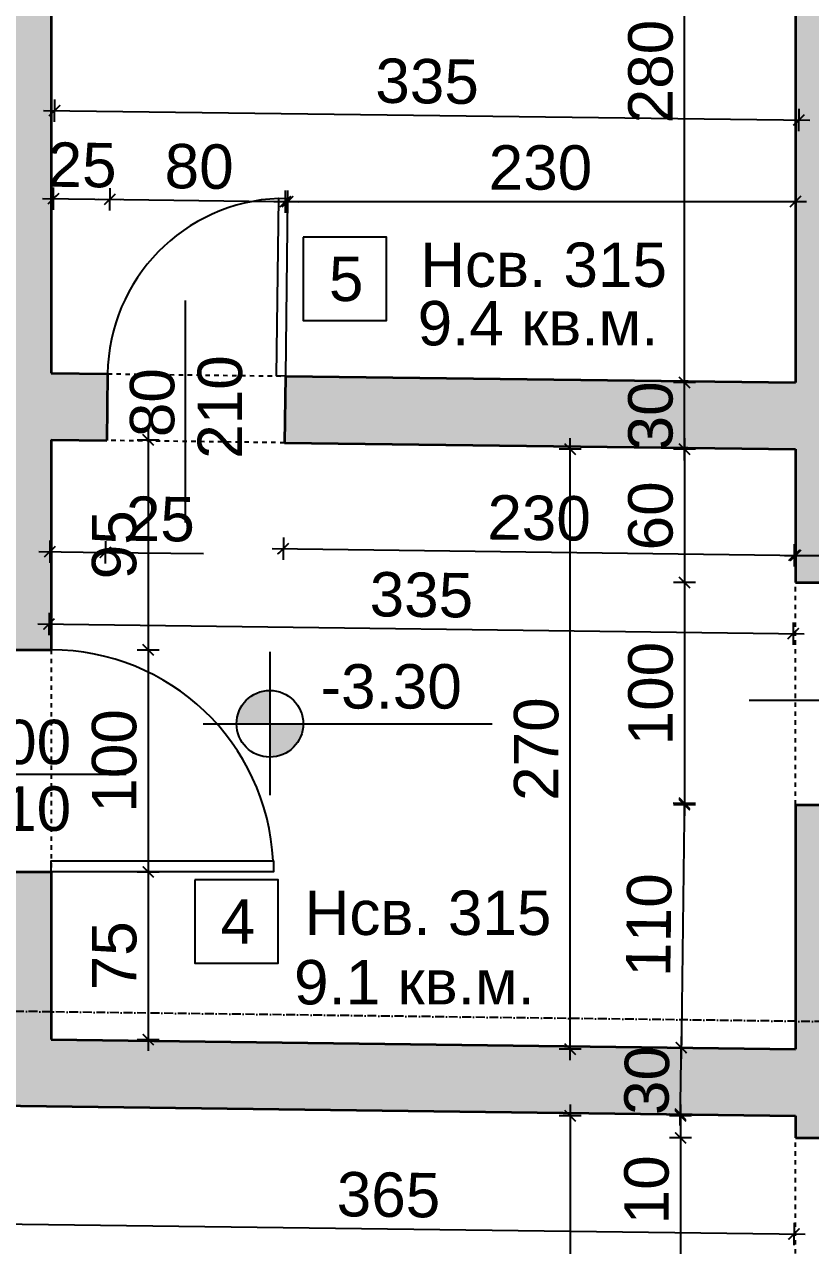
# Model space of a CAD drawing. Header units: inches. Extents: x -72385 to 39588, y -6525 to 66685.
# Drawn here: x -47549 to -47196, y 30344 to 30894 of the extents above; entities that cross this region are included whole.
import ezdxf

# ---------------------------------------------------------------- set-up
doc = ezdxf.new("R2010")
doc.units = ezdxf.units.IN
doc.header["$MEASUREMENT"] = 0
doc.linetypes.add('DashDot', pattern=[0.6, 0.4, -0.1, 0, -0.1])
doc.linetypes.add('Hidden', pattern=[0.4, 0.2, -0.2])
for name, color, linetype, lineweight in [('Врати', 251, 'Continuous', 25), ('Надписи Hсв', 252, 'Continuous', 25), ('Надписи врати', 252, 'Continuous', 25), ('Надписи коти вътрешни', 252, 'Continuous', 25), ('Надписи нива', 252, 'Continuous', 25), ('Надписи номера на пом.', 252, 'Continuous', 25), ('Надписи площ', 252, 'Continuous', 25), ('Оси', 252, 'DashDot', 25), ('Пунктир', 253, 'Hidden', 25), ('Разрезни линии', 7, 'Continuous', 35), ('Щрих стени', 254, 'Continuous', 25)]:
    doc.layers.add(name, color=color, linetype=linetype, lineweight=lineweight)
doc.styles.add('Arial Regular', font='arial.ttf')
doc.styles.get("Standard").update_dxf_attribs({"font": 'arial.ttf'})
doc.dimstyles.new('Annotative', dxfattribs={"dimscale": 0, "dimtxt": 20, "dimasz": 5, "dimexe": 5, "dimexo": 5, "dimgap": 5, "dimtad": 1, "dimdec": 0, "dimzin": 0, "dimdsep": 46, "dimtxsty": 'Standard', "dimblk": 'ARCHTICK', "dimcen": 5, "dimdle": 5, "dimadec": 0, "dimazin": 0, "dimtfac": 1, "dimtdec": 0, "dimtofl": 0, "dimtmove": 0, "dimatfit": 3, "dimldrblk": 'ARCHTICK', "dimfxl": 5, "dimfxlon": 1, "dimtolj": 1, "dimtzin": 0, "dimarcsym": 1})

# ---------------------------------------------------------------- blocks, each defined once
blk = doc.blocks.new('_ArchTick')
at = {"color": 0, "linetype": 'ByBlock', "const_width": 0.15}
blk.add_lwpolyline([(-0.5, -0.5), (0.5, 0.5)], dxfattribs=at)
blk = doc.blocks.new('*D151')
at = {"layer": 'Defpoints', "color": 0, "ltscale": 50, "transparency": 16777216}
for p in [(-47567.73, 30406.97), (-47202.34, 30402.32), (-47203.01, 30349.1)]:
    blk.add_point(p, dxfattribs=at)
at = {"layer": 'Надписи коти вътрешни', "color": 0, "lineweight": -2, "ltscale": 50, "transparency": 16777216}
for p, q in [((-47568.35, 30358.75), (-47568.48, 30348.75)), ((-47573.41, 30353.81), (-47198.02, 30349.03)), ((-47202.95, 30354.1), (-47203.08, 30344.1))]:
    blk.add_line(p, q, dxfattribs=at)
at = {"layer": 'Надписи коти вътрешни', "color": 0, "lineweight": -2, "ltscale": 50, "transparency": 16777216, "xscale": 5, "yscale": 5, "zscale": 5}
for p, rotation in [((-47568.41, 30353.75), 179.2706286525382), ((-47203.01, 30349.1), 359.2706286525383)]:
    blk.add_blockref('_ArchTick', p, dxfattribs=dict(at, rotation=rotation))
at = {"layer": 'Надписи коти вътрешни', "color": 0, "ltscale": 50, "transparency": 16777216, "insert": (-47385.52, 30366.64), "char_height": 20, "attachment_point": 5, "rotation": 359.2706}
blk.add_mtext('\\A1;365', dxfattribs=at)
blk = doc.blocks.new('*D4256')
at = {"layer": 'Defpoints', "color": 0, "ltscale": 50, "transparency": 16777216}
for p in [(-49017.34, 30425.42), (-47202.34, 30402.32), (-47203.52, 30309.46)]:
    blk.add_point(p, dxfattribs=at)
at = {"layer": 'Надписи коти вътрешни', "color": 0, "lineweight": -2, "ltscale": 50, "transparency": 16777216}
for p, q in [((-49018.46, 30337.56), (-49018.58, 30327.57)), ((-49023.52, 30332.63), (-47198.52, 30309.4)), ((-47203.46, 30314.46), (-47203.58, 30304.46))]:
    blk.add_line(p, q, dxfattribs=at)
at = {"layer": 'Надписи коти вътрешни', "color": 0, "lineweight": -2, "ltscale": 50, "transparency": 16777216, "xscale": 5, "yscale": 5, "zscale": 5}
for p, rotation in [((-49018.52, 30332.57), 179.2706286525383), ((-47203.52, 30309.46), 359.2706286525383)]:
    blk.add_blockref('_ArchTick', p, dxfattribs=dict(at, rotation=rotation))
at = {"layer": 'Надписи коти вътрешни', "color": 0, "ltscale": 50, "transparency": 16777216, "insert": (-48110.83, 30336.22), "char_height": 20, "attachment_point": 5, "rotation": 359.2706}
blk.add_mtext('\\A1;1815', dxfattribs=at)
blk = doc.blocks.new('*D7125')
at = {"layer": 'Defpoints', "color": 0, "ltscale": 50, "transparency": 16777216}
for p in [(-47202.34, 30402.32), (-47254.1, 30392.32), (-47202.34, 30392.32)]:
    blk.add_point(p, dxfattribs=at)
at = {"layer": 'Надписи коти вътрешни', "color": 0, "lineweight": -2, "ltscale": 50, "transparency": 16777216}
for p, q in [((-47254.1, 30407.32), (-47254.1, 30392.32)), ((-47249.1, 30402.32), (-47259.1, 30402.32)), ((-47249.1, 30392.32), (-47259.1, 30392.32)), ((-47254.1, 30392.32), (-47254.1, 30350.62))]:
    blk.add_line(p, q, dxfattribs=at)
at = {"layer": 'Надписи коти вътрешни', "color": 0, "lineweight": -2, "ltscale": 50, "transparency": 16777216, "xscale": 5, "yscale": 5, "zscale": 5}
for p, rotation in [((-47254.1, 30402.32), 90), ((-47254.1, 30392.32), 270)]:
    blk.add_blockref('_ArchTick', p, dxfattribs=dict(at, rotation=rotation))
at = {"layer": 'Надписи коти вътрешни', "color": 0, "ltscale": 50, "transparency": 16777216, "insert": (-47269.31, 30368.97), "char_height": 20, "attachment_point": 5, "rotation": 90}
blk.add_mtext('\\A1;10', dxfattribs=at)
blk = doc.blocks.new('*D7124')
at = {"layer": 'Defpoints', "color": 0, "ltscale": 50, "transparency": 16777216}
for p in [(-47202.34, 30392.32), (-47254.1, 30232.3), (-47202.34, 30232.3)]:
    blk.add_point(p, dxfattribs=at)
at = {"layer": 'Надписи коти вътрешни', "color": 0, "lineweight": -2, "ltscale": 50, "transparency": 16777216}
for p, q in [((-47254.1, 30397.32), (-47254.1, 30227.3)), ((-47249.1, 30392.32), (-47259.1, 30392.32)), ((-47249.1, 30232.3), (-47259.1, 30232.3))]:
    blk.add_line(p, q, dxfattribs=at)
at = {"layer": 'Надписи коти вътрешни', "color": 0, "lineweight": -2, "ltscale": 50, "transparency": 16777216, "xscale": 5, "yscale": 5, "zscale": 5}
for p, rotation in [((-47254.1, 30392.32), 90), ((-47254.1, 30232.3), 270)]:
    blk.add_blockref('_ArchTick', p, dxfattribs=dict(at, rotation=rotation))
at = {"layer": 'Надписи коти вътрешни', "color": 0, "ltscale": 50, "transparency": 16777216, "insert": (-47269.31, 30312.31), "char_height": 20, "attachment_point": 5, "rotation": 90}
blk.add_mtext('\\A1;160', dxfattribs=at)
blk = doc.blocks.new('*D152')
at = {"layer": 'Defpoints', "color": 0, "ltscale": 50, "transparency": 16777216}
for p in [(-47202.34, 30402.32), (-47303.76, 30162.3), (-47202.34, 30162.3)]:
    blk.add_point(p, dxfattribs=at)
at = {"layer": 'Надписи коти вътрешни', "color": 0, "lineweight": -2, "ltscale": 50, "transparency": 16777216}
for p, q in [((-47303.76, 30407.32), (-47303.76, 30157.3)), ((-47298.76, 30402.32), (-47308.76, 30402.32)), ((-47298.76, 30162.3), (-47308.76, 30162.3))]:
    blk.add_line(p, q, dxfattribs=at)
at = {"layer": 'Надписи коти вътрешни', "color": 0, "lineweight": -2, "ltscale": 50, "transparency": 16777216, "xscale": 5, "yscale": 5, "zscale": 5}
for p, rotation in [((-47303.76, 30402.32), 90), ((-47303.76, 30162.3), 270)]:
    blk.add_blockref('_ArchTick', p, dxfattribs=dict(at, rotation=rotation))
at = {"layer": 'Надписи коти вътрешни', "color": 0, "ltscale": 50, "transparency": 16777216, "insert": (-47318.97, 30282.31), "char_height": 20, "attachment_point": 5, "rotation": 90}
blk.add_mtext('\\A1;240', dxfattribs=at)
blk = doc.blocks.new('*D153')
at = {"layer": 'Defpoints', "color": 0, "ltscale": 50, "transparency": 16777216}
for p in [(-47537.34, 30512.04), (-47537.34, 30436.58), (-47493.72, 30436.58)]:
    blk.add_point(p, dxfattribs=at)
at = {"layer": 'Надписи коти вътрешни', "color": 0, "lineweight": -2, "ltscale": 50, "transparency": 16777216}
for p, q in [((-47493.72, 30517.04), (-47493.72, 30431.58)), ((-47498.72, 30512.04), (-47488.72, 30512.04)), ((-47498.72, 30436.58), (-47488.72, 30436.58))]:
    blk.add_line(p, q, dxfattribs=at)
at = {"layer": 'Надписи коти вътрешни', "color": 0, "lineweight": -2, "ltscale": 50, "transparency": 16777216, "xscale": 5, "yscale": 5, "zscale": 5}
for p, rotation in [((-47493.72, 30512.04), 90), ((-47493.72, 30436.58), 270)]:
    blk.add_blockref('_ArchTick', p, dxfattribs=dict(at, rotation=rotation))
at = {"layer": 'Надписи коти вътрешни', "color": 0, "ltscale": 50, "transparency": 16777216, "insert": (-47508.89, 30474.31), "char_height": 20, "attachment_point": 5, "rotation": 90}
blk.add_mtext('\\A1;75', dxfattribs=at)
blk = doc.blocks.new('*D154')
at = {"layer": 'Defpoints', "color": 0, "ltscale": 50, "transparency": 16777216}
for p in [(-47537.34, 30706.61), (-47537.34, 30612.04), (-47493.72, 30612.04)]:
    blk.add_point(p, dxfattribs=at)
at = {"layer": 'Надписи коти вътрешни', "color": 0, "lineweight": -2, "ltscale": 50, "transparency": 16777216}
for p, q in [((-47493.72, 30711.61), (-47493.72, 30607.04)), ((-47498.72, 30706.61), (-47488.72, 30706.61)), ((-47498.72, 30612.04), (-47488.72, 30612.04))]:
    blk.add_line(p, q, dxfattribs=at)
at = {"layer": 'Надписи коти вътрешни', "color": 0, "lineweight": -2, "ltscale": 50, "transparency": 16777216, "xscale": 5, "yscale": 5, "zscale": 5}
for p, rotation in [((-47493.72, 30706.61), 90), ((-47493.72, 30612.04), 270)]:
    blk.add_blockref('_ArchTick', p, dxfattribs=dict(at, rotation=rotation))
at = {"layer": 'Надписи коти вътрешни', "color": 0, "ltscale": 50, "transparency": 16777216, "insert": (-47508.93, 30659.32), "char_height": 20, "attachment_point": 5, "rotation": 90}
blk.add_mtext('\\A1;95', dxfattribs=at)
blk = doc.blocks.new('*D155')
at = {"layer": 'Defpoints', "color": 0, "ltscale": 50, "transparency": 16777216}
for p in [(-47537.34, 30706.61), (-47512.34, 30706.29), (-47512.98, 30655.93)]:
    blk.add_point(p, dxfattribs=at)
at = {"layer": 'Надписи коти вътрешни', "color": 0, "lineweight": -2, "ltscale": 50, "transparency": 16777216}
for p, q in [((-47537.91, 30661.25), (-47538.04, 30651.25)), ((-47512.92, 30660.93), (-47513.04, 30650.93)), ((-47542.98, 30656.31), (-47512.98, 30655.93)), ((-47512.98, 30655.93), (-47468.84, 30655.37))]:
    blk.add_line(p, q, dxfattribs=at)
at = {"layer": 'Надписи коти вътрешни', "color": 0, "lineweight": -2, "ltscale": 50, "transparency": 16777216, "xscale": 5, "yscale": 5, "zscale": 5}
for p, rotation in [((-47537.98, 30656.25), 179.2706286525494), ((-47512.98, 30655.93), 359.2706286525495)]:
    blk.add_blockref('_ArchTick', p, dxfattribs=dict(at, rotation=rotation))
at = {"layer": 'Надписи коти вътрешни', "color": 0, "ltscale": 50, "transparency": 16777216, "insert": (-47488.22, 30670.83), "char_height": 20, "attachment_point": 5, "rotation": 359.2706}
blk.add_mtext('\\A1;25', dxfattribs=at)
blk = doc.blocks.new('*D4022')
at = {"layer": 'Defpoints', "color": 0, "ltscale": 50, "transparency": 16777216}
for p in [(-47432.34, 30705.27), (-47202.34, 30702.34), (-47202.94, 30654.61)]:
    blk.add_point(p, dxfattribs=at)
at = {"layer": 'Надписи коти вътрешни', "color": 0, "lineweight": -2, "ltscale": 50, "transparency": 16777216}
for p, q in [((-47437.94, 30657.61), (-47197.95, 30654.55)), ((-47432.88, 30662.54), (-47433.01, 30652.54)), ((-47202.88, 30659.61), (-47203.01, 30649.62))]:
    blk.add_line(p, q, dxfattribs=at)
at = {"layer": 'Надписи коти вътрешни', "color": 0, "lineweight": -2, "ltscale": 50, "transparency": 16777216, "xscale": 5, "yscale": 5, "zscale": 5}
for p, rotation in [((-47432.95, 30657.54), 179.2706286525396), ((-47202.94, 30654.61), 359.2706286525396)]:
    blk.add_blockref('_ArchTick', p, dxfattribs=dict(at, rotation=rotation))
at = {"layer": 'Надписи коти вътрешни', "color": 0, "ltscale": 50, "transparency": 16777216, "insert": (-47317.75, 30671.3), "char_height": 20, "attachment_point": 5, "rotation": 359.2706}
blk.add_mtext('\\A1;230', dxfattribs=at)
blk = doc.blocks.new('*D7130')
at = {"layer": 'Defpoints', "color": 0, "ltscale": 50, "transparency": 16777216}
for p in [(-47202.34, 30702.34), (-47252.31, 30642.34), (-47202.34, 30642.34)]:
    blk.add_point(p, dxfattribs=at)
at = {"layer": 'Надписи коти вътрешни', "color": 0, "lineweight": -2, "ltscale": 50, "transparency": 16777216}
for p, q in [((-47252.31, 30707.34), (-47252.31, 30637.34)), ((-47247.31, 30702.34), (-47257.31, 30702.34)), ((-47247.31, 30642.34), (-47257.31, 30642.34))]:
    blk.add_line(p, q, dxfattribs=at)
at = {"layer": 'Надписи коти вътрешни', "color": 0, "lineweight": -2, "ltscale": 50, "transparency": 16777216, "xscale": 5, "yscale": 5, "zscale": 5}
for p, rotation in [((-47252.31, 30702.34), 90), ((-47252.31, 30642.34), 270)]:
    blk.add_blockref('_ArchTick', p, dxfattribs=dict(at, rotation=rotation))
at = {"layer": 'Надписи коти вътрешни', "color": 0, "ltscale": 50, "transparency": 16777216, "insert": (-47267.52, 30672.34), "char_height": 20, "attachment_point": 5, "rotation": 90}
blk.add_mtext('\\A1;60', dxfattribs=at)
blk = doc.blocks.new('*D7129')
at = {"layer": 'Defpoints', "color": 0, "ltscale": 50, "transparency": 16777216}
for p in [(-47202.34, 30642.34), (-47252.31, 30542.33), (-47202.34, 30542.33)]:
    blk.add_point(p, dxfattribs=at)
at = {"layer": 'Надписи коти вътрешни', "color": 0, "lineweight": -2, "ltscale": 50, "transparency": 16777216}
for p, q in [((-47252.31, 30647.34), (-47252.31, 30537.33)), ((-47247.31, 30642.34), (-47257.31, 30642.34)), ((-47247.31, 30542.33), (-47257.31, 30542.33))]:
    blk.add_line(p, q, dxfattribs=at)
at = {"layer": 'Надписи коти вътрешни', "color": 0, "lineweight": -2, "ltscale": 50, "transparency": 16777216, "xscale": 5, "yscale": 5, "zscale": 5}
for p, rotation in [((-47252.31, 30642.34), 90), ((-47252.31, 30542.33), 270)]:
    blk.add_blockref('_ArchTick', p, dxfattribs=dict(at, rotation=rotation))
at = {"layer": 'Надписи коти вътрешни', "color": 0, "ltscale": 50, "transparency": 16777216, "insert": (-47267.52, 30592.33), "char_height": 20, "attachment_point": 5, "rotation": 90}
blk.add_mtext('\\A1;100', dxfattribs=at)
blk = doc.blocks.new('*D7127')
at = {"layer": 'Defpoints', "color": 0, "ltscale": 50, "transparency": 16777216}
for p in [(-47202.34, 30542.33), (-47253.77, 30432.97), (-47203.74, 30432.34)]:
    blk.add_point(p, dxfattribs=at)
at = {"layer": 'Надписи коти вътрешни', "color": 0, "lineweight": -2, "ltscale": 50, "transparency": 16777216}
for p, q in [((-47252.31, 30547.97), (-47253.84, 30427.98)), ((-47247.37, 30542.9), (-47257.37, 30543.03)), ((-47248.77, 30432.91), (-47258.77, 30433.04))]:
    blk.add_line(p, q, dxfattribs=at)
at = {"layer": 'Надписи коти вътрешни', "color": 0, "lineweight": -2, "ltscale": 50, "transparency": 16777216, "xscale": 5, "yscale": 5, "zscale": 5}
for p, rotation in [((-47252.37, 30542.97), 89.2706286525366), ((-47253.77, 30432.97), 269.2706286525366)]:
    blk.add_blockref('_ArchTick', p, dxfattribs=dict(at, rotation=rotation))
at = {"layer": 'Надписи коти вътрешни', "color": 0, "ltscale": 50, "transparency": 16777216, "insert": (-47268.28, 30488.16), "char_height": 20, "attachment_point": 5, "rotation": 89.2706}
blk.add_mtext('\\A1;110', dxfattribs=at)
blk = doc.blocks.new('*D7128')
at = {"layer": 'Defpoints', "color": 0, "ltscale": 50, "transparency": 16777216}
for p in [(-47303.76, 30702.34), (-47202.34, 30702.34), (-47202.34, 30432.32)]:
    blk.add_point(p, dxfattribs=at)
at = {"layer": 'Надписи коти вътрешни', "color": 0, "lineweight": -2, "ltscale": 50, "transparency": 16777216}
for p, q in [((-47303.76, 30427.32), (-47303.76, 30707.34)), ((-47298.76, 30702.34), (-47308.76, 30702.34)), ((-47298.76, 30432.32), (-47308.76, 30432.32))]:
    blk.add_line(p, q, dxfattribs=at)
at = {"layer": 'Надписи коти вътрешни', "color": 0, "lineweight": -2, "ltscale": 50, "transparency": 16777216, "xscale": 5, "yscale": 5, "zscale": 5}
for p, rotation in [((-47303.76, 30702.34), 90), ((-47303.76, 30432.32), 270)]:
    blk.add_blockref('_ArchTick', p, dxfattribs=dict(at, rotation=rotation))
at = {"layer": 'Надписи коти вътрешни', "color": 0, "ltscale": 50, "transparency": 16777216, "insert": (-47318.97, 30567.33), "char_height": 20, "attachment_point": 5, "rotation": 90}
blk.add_mtext('\\A1;270', dxfattribs=at)
blk = doc.blocks.new('*D156')
at = {"layer": 'Defpoints', "color": 0, "ltscale": 50, "transparency": 16777216}
for p in [(-47537.34, 30706.61), (-47202.34, 30702.34), (-47203.39, 30619.36)]:
    blk.add_point(p, dxfattribs=at)
at = {"layer": 'Надписи коти вътрешни', "color": 0, "lineweight": -2, "ltscale": 50, "transparency": 16777216}
for p, q in [((-47538.33, 30628.63), (-47538.46, 30618.63)), ((-47543.39, 30623.69), (-47198.39, 30619.3)), ((-47203.33, 30624.36), (-47203.46, 30614.36))]:
    blk.add_line(p, q, dxfattribs=at)
at = {"layer": 'Надписи коти вътрешни', "color": 0, "lineweight": -2, "ltscale": 50, "transparency": 16777216, "xscale": 5, "yscale": 5, "zscale": 5}
for p, rotation in [((-47538.39, 30623.63), 179.2706286525388), ((-47203.39, 30619.36), 359.2706286525388)]:
    blk.add_blockref('_ArchTick', p, dxfattribs=dict(at, rotation=rotation))
at = {"layer": 'Надписи коти вътрешни', "color": 0, "ltscale": 50, "transparency": 16777216, "insert": (-47370.7, 30636.71), "char_height": 20, "attachment_point": 5, "rotation": 359.2706}
blk.add_mtext('\\A1;335', dxfattribs=at)
blk = doc.blocks.new('*D157')
at = {"layer": 'Defpoints', "color": 0, "ltscale": 50, "transparency": 16777216}
for p in [(-47537.34, 30612.04), (-47537.34, 30512.04), (-47493.72, 30512.04)]:
    blk.add_point(p, dxfattribs=at)
at = {"layer": 'Надписи коти вътрешни', "color": 0, "lineweight": -2, "ltscale": 50, "transparency": 16777216}
for p, q in [((-47493.72, 30617.04), (-47493.72, 30507.04)), ((-47498.72, 30612.04), (-47488.72, 30612.04)), ((-47498.72, 30512.04), (-47488.72, 30512.04))]:
    blk.add_line(p, q, dxfattribs=at)
at = {"layer": 'Надписи коти вътрешни', "color": 0, "lineweight": -2, "ltscale": 50, "transparency": 16777216, "xscale": 5, "yscale": 5, "zscale": 5}
for p, rotation in [((-47493.72, 30612.04), 90), ((-47493.72, 30512.04), 270)]:
    blk.add_blockref('_ArchTick', p, dxfattribs=dict(at, rotation=rotation))
at = {"layer": 'Надписи коти вътрешни', "color": 0, "ltscale": 50, "transparency": 16777216, "insert": (-47508.93, 30562.04), "char_height": 20, "attachment_point": 5, "rotation": 90}
blk.add_mtext('\\A1;100', dxfattribs=at)
blk = doc.blocks.new('*D158')
at = {"layer": 'Defpoints', "color": 0, "ltscale": 50, "transparency": 16777216}
for p in [(-47510.96, 30814.84), (-47537.34, 30736.61), (-47511.96, 30736.29)]:
    blk.add_point(p, dxfattribs=at)
at = {"layer": 'Надписи коти вътрешни', "color": 0, "lineweight": -2, "ltscale": 50, "transparency": 16777216}
for p, q in [((-47536.4, 30810.16), (-47536.27, 30820.16)), ((-47511.02, 30809.84), (-47510.89, 30819.84)), ((-47541.34, 30815.23), (-47505.96, 30814.78))]:
    blk.add_line(p, q, dxfattribs=at)
at = {"layer": 'Надписи коти вътрешни', "color": 0, "lineweight": -2, "ltscale": 50, "transparency": 16777216, "xscale": 5, "yscale": 5, "zscale": 5}
for p, rotation in [((-47536.34, 30815.16), 179.2706286525331), ((-47510.96, 30814.84), 359.2706286525331)]:
    blk.add_blockref('_ArchTick', p, dxfattribs=dict(at, rotation=rotation))
at = {"layer": 'Надписи коти вътрешни', "color": 0, "ltscale": 50, "transparency": 16777216, "insert": (-47523.45, 30830.21), "char_height": 20, "attachment_point": 5, "rotation": 359.2706}
blk.add_mtext('\\A1;25', dxfattribs=at)
blk = doc.blocks.new('*D159')
at = {"layer": 'Defpoints', "color": 0, "ltscale": 50, "transparency": 16777216}
for p in [(-47430.96, 30813.82), (-47511.96, 30736.29), (-47431.96, 30735.27)]:
    blk.add_point(p, dxfattribs=at)
at = {"layer": 'Надписи коти вътрешни', "color": 0, "lineweight": -2, "ltscale": 50, "transparency": 16777216}
for p, q in [((-47511.02, 30809.84), (-47510.89, 30819.84)), ((-47431.02, 30808.82), (-47430.89, 30818.82)), ((-47515.96, 30814.9), (-47425.96, 30813.76))]:
    blk.add_line(p, q, dxfattribs=at)
at = {"layer": 'Надписи коти вътрешни', "color": 0, "lineweight": -2, "ltscale": 50, "transparency": 16777216, "xscale": 5, "yscale": 5, "zscale": 5}
for p, rotation in [((-47510.96, 30814.84), 179.2706286522753), ((-47430.96, 30813.82), 359.2706286522753)]:
    blk.add_blockref('_ArchTick', p, dxfattribs=dict(at, rotation=rotation))
at = {"layer": 'Надписи коти вътрешни', "color": 0, "ltscale": 50, "transparency": 16777216, "insert": (-47470.76, 30829.54), "char_height": 20, "attachment_point": 5, "rotation": 359.2706}
blk.add_mtext('\\A1;80', dxfattribs=at)
blk = doc.blocks.new('*D4257')
at = {"layer": 'Defpoints', "color": 0, "ltscale": 50, "transparency": 16777216}
for p in [(-47202.34, 30813.82), (-47431.96, 30735.27), (-47202.34, 30732.34)]:
    blk.add_point(p, dxfattribs=at)
at = {"layer": 'Надписи коти вътрешни', "color": 0, "lineweight": -2, "ltscale": 50, "transparency": 16777216}
for p, q in [((-47431.96, 30808.82), (-47431.96, 30818.82)), ((-47202.34, 30808.82), (-47202.34, 30818.82)), ((-47436.96, 30813.82), (-47197.34, 30813.82))]:
    blk.add_line(p, q, dxfattribs=at)
at = {"layer": 'Надписи коти вътрешни', "color": 0, "lineweight": -2, "ltscale": 50, "transparency": 16777216, "xscale": 5, "yscale": 5, "zscale": 5, "rotation": 180}
blk.add_blockref('_ArchTick', (-47431.96, 30813.82), dxfattribs=at)
at = {"layer": 'Надписи коти вътрешни', "color": 0, "lineweight": -2, "ltscale": 50, "transparency": 16777216, "xscale": 5, "yscale": 5, "zscale": 5}
blk.add_blockref('_ArchTick', (-47202.34, 30813.82), dxfattribs=at)
at = {"layer": 'Надписи коти вътрешни', "color": 0, "ltscale": 50, "transparency": 16777216, "insert": (-47317.15, 30829.04), "char_height": 20, "attachment_point": 5}
blk.add_mtext('\\A1;230', dxfattribs=at)
blk = doc.blocks.new('*D160')
at = {"layer": 'Defpoints', "color": 0, "ltscale": 50, "transparency": 16777216}
for p in [(-47200.83, 30850.53), (-47537.34, 30736.61), (-47202.34, 30732.34)]:
    blk.add_point(p, dxfattribs=at)
at = {"layer": 'Надписи коти вътрешни', "color": 0, "lineweight": -2, "ltscale": 50, "transparency": 16777216}
for p, q in [((-47535.9, 30849.79), (-47535.77, 30859.79)), ((-47200.9, 30845.53), (-47200.77, 30855.53)), ((-47540.83, 30854.86), (-47195.83, 30850.46))]:
    blk.add_line(p, q, dxfattribs=at)
at = {"layer": 'Надписи коти вътрешни', "color": 0, "lineweight": -2, "ltscale": 50, "transparency": 16777216, "xscale": 5, "yscale": 5, "zscale": 5}
for p, rotation in [((-47535.83, 30854.79), 179.2706286525394), ((-47200.83, 30850.53), 359.2706286525394)]:
    blk.add_blockref('_ArchTick', p, dxfattribs=dict(at, rotation=rotation))
at = {"layer": 'Надписи коти вътрешни', "color": 0, "ltscale": 50, "transparency": 16777216, "insert": (-47368.14, 30867.88), "char_height": 20, "attachment_point": 5, "rotation": 359.2706}
blk.add_mtext('\\A1;335', dxfattribs=at)
blk = doc.blocks.new('*D7132')
at = {"layer": 'Defpoints', "color": 0, "ltscale": 50, "transparency": 16777216}
for p in [(-47252.31, 31012.37), (-47202.34, 31012.37), (-47202.34, 30732.34)]:
    blk.add_point(p, dxfattribs=at)
at = {"layer": 'Надписи коти вътрешни', "color": 0, "lineweight": -2, "ltscale": 50, "transparency": 16777216}
for p, q in [((-47252.31, 30727.34), (-47252.31, 31017.37)), ((-47247.31, 31012.37), (-47257.31, 31012.37)), ((-47247.31, 30732.34), (-47257.31, 30732.34))]:
    blk.add_line(p, q, dxfattribs=at)
at = {"layer": 'Надписи коти вътрешни', "color": 0, "lineweight": -2, "ltscale": 50, "transparency": 16777216, "xscale": 5, "yscale": 5, "zscale": 5}
for p, rotation in [((-47252.31, 31012.37), 90), ((-47252.31, 30732.34), 270)]:
    blk.add_blockref('_ArchTick', p, dxfattribs=dict(at, rotation=rotation))
at = {"layer": 'Надписи коти вътрешни', "color": 0, "ltscale": 50, "transparency": 16777216, "insert": (-47267.52, 30872.36), "char_height": 20, "attachment_point": 5, "rotation": 90}
blk.add_mtext('\\A1;280', dxfattribs=at)
blk = doc.blocks.new('*D7126')
at = {"layer": 'Defpoints', "color": 0, "ltscale": 10, "transparency": 16777216}
for p in [(-47253.77, 30432.97), (-47201.96, 30432.32), (-47202.34, 30402.32)]:
    blk.add_point(p, dxfattribs=at)
at = {"layer": 'Надписи коти вътрешни', "color": 0, "lineweight": -2, "ltscale": 10, "transparency": 16777216}
for p, q in [((-47254.22, 30397.98), (-47253.71, 30437.97)), ((-47248.77, 30432.91), (-47258.77, 30433.04)), ((-47249.15, 30402.91), (-47259.15, 30403.04))]:
    blk.add_line(p, q, dxfattribs=at)
at = {"layer": 'Надписи коти вътрешни', "color": 0, "lineweight": -2, "ltscale": 10, "transparency": 16777216, "xscale": 5, "yscale": 5, "zscale": 5}
for p, rotation in [((-47253.77, 30432.97), 89.27062865252144), ((-47254.15, 30402.98), 269.2706286525214)]:
    blk.add_blockref('_ArchTick', p, dxfattribs=dict(at, rotation=rotation))
at = {"layer": 'Надписи коти вътрешни', "color": 0, "ltscale": 10, "transparency": 16777216, "insert": (-47269.18, 30418.17), "char_height": 20, "attachment_point": 5, "rotation": 89.2706}
blk.add_mtext('\\A1;30', dxfattribs=at)
blk = doc.blocks.new('*D7131')
at = {"layer": 'Defpoints', "color": 0, "ltscale": 10, "transparency": 16777216}
for p in [(-47252.31, 30732.34), (-47202.34, 30732.34), (-47202.34, 30702.34)]:
    blk.add_point(p, dxfattribs=at)
at = {"layer": 'Надписи коти вътрешни', "color": 0, "lineweight": -2, "ltscale": 10, "transparency": 16777216}
for p, q in [((-47252.31, 30697.34), (-47252.31, 30737.34)), ((-47247.31, 30732.34), (-47257.31, 30732.34)), ((-47247.31, 30702.34), (-47257.31, 30702.34))]:
    blk.add_line(p, q, dxfattribs=at)
at = {"layer": 'Надписи коти вътрешни', "color": 0, "lineweight": -2, "ltscale": 10, "transparency": 16777216, "xscale": 5, "yscale": 5, "zscale": 5}
for p, rotation in [((-47252.31, 30732.34), 90), ((-47252.31, 30702.34), 270)]:
    blk.add_blockref('_ArchTick', p, dxfattribs=dict(at, rotation=rotation))
at = {"layer": 'Надписи коти вътрешни', "color": 0, "ltscale": 10, "transparency": 16777216, "insert": (-47267.53, 30717.34), "char_height": 20, "attachment_point": 5, "rotation": 90}
blk.add_mtext('\\A1;30', dxfattribs=at)
blk = doc.blocks.new('*D7156')
at = {"layer": 'Defpoints', "color": 0, "ltscale": 10, "transparency": 16777216}
for p in [(-47139.82, 30654.54), (-47202.34, 30642.34), (-47139.82, 30642.33)]:
    blk.add_point(p, dxfattribs=at)
at = {"layer": 'Надписи коти вътрешни', "color": 0, "lineweight": -2, "ltscale": 10, "transparency": 16777216}
for p, q in [((-47202.34, 30649.55), (-47202.34, 30659.55)), ((-47139.82, 30649.54), (-47139.82, 30659.54)), ((-47207.34, 30654.55), (-47134.82, 30654.54))]:
    blk.add_line(p, q, dxfattribs=at)
at = {"layer": 'Надписи коти вътрешни', "color": 0, "lineweight": -2, "ltscale": 10, "transparency": 16777216, "xscale": 5, "yscale": 5, "zscale": 5}
for p, rotation in [((-47202.34, 30654.55), 179.9925723909485), ((-47139.82, 30654.54), 359.9925723909485)]:
    blk.add_blockref('_ArchTick', p, dxfattribs=dict(at, rotation=rotation))
at = {"layer": 'Надписи коти вътрешни', "color": 0, "ltscale": 10, "transparency": 16777216, "insert": (-47171.08, 30669.77), "char_height": 20, "attachment_point": 5, "rotation": 359.9926}
blk.add_mtext('\\A1;63', dxfattribs=at)

msp = doc.modelspace()

# ---------------------------------------------------------------- hatches: boundary and pattern name
at = {"layer": 'Надписи нива', "ltscale": 50}
h = msp.add_hatch(color=256, dxfattribs=at)
h.dxf.hatch_style = 1
h.paths.add_polyline_path([(-47438.95, 30563.76, 0.414214), (-47423.95, 30578.76), (-47438.95, 30578.76)])
h.paths.add_polyline_path([(-47438.95, 30578.76), (-47438.95, 30593.76, 0.414214), (-47453.95, 30578.76)])
at = {"layer": 'Щрих стени', "ltscale": 10}
h = msp.add_hatch(color=256, dxfattribs=at)
h.dxf.hatch_style = 1
h.paths.add_polyline_path([(-46804.39, 31057.31), (-46904.39, 31058.58), (-46904.84, 31023.58), (-46804.84, 31022.31)])
h.paths.add_polyline_path([(-47104.39, 31061.13), (-47234.39, 31062.78), (-47234.84, 31027.78), (-47202.34, 31027.37), (-47202.34, 30732.34), (-47431.96, 30735.27), (-47432.34, 30705.27), (-47202.34, 30702.34), (-47202.34, 30642.34), (-47139.84, 30642.34), (-47139.84, 30996.57), (-47137.34, 30996.54), (-47137.34, 31026.54), (-47104.84, 31026.13)])
h.paths.add_polyline_path([(-47434.39, 31065.33), (-47566.89, 31067.01), (-47567.34, 31032.02), (-47567.34, 30612.04), (-47537.34, 30612.04), (-47537.34, 30706.61), (-47512.34, 30706.29), (-47511.96, 30736.29), (-47537.34, 30736.61), (-47537.34, 31031.63), (-47434.84, 31030.33)], flags=17)
h.paths.add_polyline_path([(-47766.88, 31069.56), (-47834.39, 31070.42), (-47834.84, 31035.42), (-47802.34, 31035.01), (-47802.34, 31005.01), (-47767.34, 31004.56), (-47767.34, 31034.56)], flags=17)
h.paths.add_polyline_path([(-48034.39, 31072.96), (-48134.39, 31074.24), (-48134.84, 31039.24), (-48034.84, 31037.97)], flags=17)
h.paths.add_polyline_path([(-48334.39, 31076.78), (-48434.39, 31078.06), (-48434.84, 31043.06), (-48402.34, 31042.65), (-48402.34, 31012.64), (-48367.34, 31012.2), (-48367.34, 31042.2), (-48334.84, 31041.79)], flags=17)
h.paths.add_polyline_path([(-48634.39, 31080.6), (-48761.72, 31082.22), (-48762.16, 31047.23), (-48757.34, 31047.17), (-48757.34, 30777.14), (-48727.34, 30777.14), (-48727.34, 30791.76), (-48622.34, 30790.43), (-48622.34, 30650.41), (-48727.34, 30651.75), (-48727.34, 30697.14), (-48757.34, 30697.14), (-48757.34, 30652.13), (-48807.34, 30652.77), (-48807.72, 30622.77), (-48639.84, 30620.63), (-48639.84, 30450.62), (-48982.34, 30454.98), (-48982.34, 30515.81), (-49047.34, 30515.81), (-49047.34, 30385.8), (-49017.34, 30385.8), (-49017.34, 30425.42), (-47202.34, 30402.32), (-47202.34, 30392.32), (-47139.84, 30392.32), (-47139.84, 30444.03), (-47109.84, 30443.64), (-47109.84, 30473.65), (-47139.84, 30474.03), (-47139.84, 30542.33), (-47202.34, 30542.33), (-47202.34, 30432.32), (-47537.34, 30436.58), (-47537.34, 30512.04), (-47567.34, 30512.04), (-47567.34, 30436.97), (-47752.34, 30439.32), (-47752.34, 30504.33), (-47817.34, 30505.15), (-47817.34, 30470.15), (-47837.34, 30470.41), (-47837.34, 30440.4), (-48352.34, 30446.96), (-48352.34, 30511.97), (-48417.34, 30512.79), (-48417.34, 30447.79), (-48609.84, 30450.24), (-48609.84, 30820.27), (-48727.34, 30821.76), (-48727.34, 31046.78), (-48634.84, 31045.61)])
h.paths.add_polyline_path([(-48887.34, 30653.79), (-48967.34, 30654.81), (-48967.34, 31049.84), (-48962.15, 31049.77), (-48961.7, 31084.77), (-49034.39, 31085.7), (-49034.84, 31050.7), (-49022.34, 31050.54), (-49022.34, 31020.54), (-48997.34, 31020.22), (-48997.34, 30655.19), (-49047.34, 30655.82), (-49047.34, 30615.82), (-48982.34, 30615.82), (-48982.34, 30624.99), (-48887.72, 30623.79)])
h.paths.add_polyline_path([(-49234.38, 31088.24), (-49334.39, 31089.51), (-49334.84, 31054.52), (-49234.82, 31053.24)])
h.paths.add_polyline_path([(-49534.38, 31092.06), (-49634.39, 31093.33), (-49634.84, 31058.34), (-49602.34, 31057.92), (-49602.34, 31027.92), (-49567.34, 31027.47), (-49567.34, 31057.48), (-49534.82, 31057.06)])
h.paths.add_polyline_path([(-49834.38, 31095.88), (-49934.39, 31097.15), (-49934.84, 31062.16), (-49834.82, 31060.88)])
h.paths.add_polyline_path([(-49552.34, 30522.24), (-49617.34, 30523.07), (-49617.34, 30503.07), (-49637.34, 30503.32), (-49637.34, 30453.32), (-49617.34, 30453.06), (-49617.34, 30433.06), (-49552.34, 30432.23)])

# ---------------------------------------------------------------- linework, layer by layer
at = {"layer": 'Врати', "ltscale": 50}
for points in [[(-47431.96, 30735.27), (-47435.96, 30735.32), (-47434.94, 30815.32), (-47430.94, 30815.27)], [(-47537.34, 30512.04), (-47537.34, 30517.04), (-47437.34, 30517.04), (-47437.34, 30512.04)]]:
    msp.add_lwpolyline(points, close=True, dxfattribs=at)
for centre, radius, start, end in [((-47431.96, 30735.27), 80.01, 92.1366, 179.2706), ((-47537.34, 30512.04), 100, 2.866, 90)]:
    msp.add_arc(centre, radius, start, end, dxfattribs=at)
at = {"layer": 'Надписи врати', "ltscale": 50}
for p, q in [((-47476.95, 30669.36), (-47476.95, 30769.36)), ((-47223.21, 30589.41), (-47123.21, 30589.41)), ((-47603.64, 30556.05), (-47503.64, 30556.05))]:
    msp.add_line(p, q, dxfattribs=at)
at = {"layer": 'Надписи нива', "ltscale": 50}
for p, q in [((-47438.95, 30611.08), (-47438.95, 30546.57)), ((-47468.95, 30578.76), (-47338.95, 30578.76))]:
    msp.add_line(p, q, dxfattribs=at)
msp.add_circle((-47438.95, 30578.76), 15, dxfattribs=at)
at = {"layer": 'Надписи номера на пом.', "ltscale": 50}
for points in [[(-47423.99, 30797.74), (-47423.99, 30760.24), (-47386.49, 30760.24), (-47386.49, 30797.74)], [(-47472.77, 30508.47), (-47472.77, 30470.97), (-47435.27, 30470.97), (-47435.27, 30508.47)]]:
    msp.add_lwpolyline(points, close=True, dxfattribs=at)
at = {"layer": 'Оси', "ltscale": 10}
msp.add_line((-39839.84, 30351.09), (-52799.84, 30516.08), dxfattribs=at)
at = {"layer": 'Пунктир', "ltscale": 10}
for p, q in [((-47511.96, 30736.29), (-47431.96, 30735.27)), ((-47432.34, 30705.27), (-47512.34, 30706.29)), ((-47202.34, 30542.33), (-47202.34, 30642.34)), ((-47537.34, 30612.04), (-47537.34, 30512.04)), ((-47202.34, 30232.3), (-47202.34, 30392.32))]:
    msp.add_line(p, q, dxfattribs=at)
at = {"layer": 'Разрезни линии', "ltscale": 50}
for p, q in [((-47537.34, 31031.63), (-47537.34, 30736.61)), ((-47202.34, 31027.37), (-47202.34, 30732.34)), ((-47537.34, 30736.61), (-47511.96, 30736.29)), ((-47511.96, 30736.29), (-47512.34, 30706.29)), ((-47431.96, 30735.27), (-47432.34, 30705.27)), ((-47431.96, 30735.27), (-47202.34, 30732.34)), ((-47537.34, 30706.61), (-47512.34, 30706.29)), ((-47537.34, 30706.61), (-47537.34, 30612.04)), ((-47432.34, 30705.27), (-47202.34, 30702.34)), ((-47202.34, 30702.34), (-47202.34, 30642.34)), ((-47202.34, 30642.34), (-47139.84, 30642.34)), ((-47567.34, 30612.04), (-47537.34, 30612.04)), ((-47202.34, 30542.33), (-47202.34, 30432.32)), ((-47202.34, 30542.33), (-47139.84, 30542.33)), ((-47567.34, 30512.04), (-47537.34, 30512.04)), ((-47537.34, 30512.04), (-47537.34, 30436.58)), ((-47537.34, 30436.58), (-47202.34, 30432.32)), ((-49017.34, 30425.42), (-47202.34, 30402.32)), ((-47202.34, 30402.32), (-47202.34, 30392.32)), ((-47202.34, 30392.32), (-47139.84, 30392.32))]:
    msp.add_line(p, q, dxfattribs=at)

# ---------------------------------------------------------------- texts
at = {"layer": 'Надписи Hсв', "ltscale": 100, "char_height": 20, "width": 180.4891, "attachment_point": 1, "style": 'Arial Regular'}
for insert in [(-47371.3, 30795.4), (-47423.33, 30503.68)]:
    msp.add_mtext('Hсв. 315', dxfattribs=dict(at, insert=insert))
at = {"layer": 'Надписи врати', "ltscale": 100, "char_height": 20, "width": 180.4891, "attachment_point": 1, "rotation": 90, "style": 'Arial Regular'}
for s, insert in [('210', (-47471.47, 30698.03)), ('80', (-47501.95, 30707.77))]:
    msp.add_mtext(s, dxfattribs=dict(at, insert=insert))
at = {"layer": 'Надписи врати', "ltscale": 100, "char_height": 20, "width": 180.4891, "attachment_point": 1, "style": 'Arial Regular'}
for s, insert in [('100', (-47574.98, 30580.56)), ('210', (-47574.98, 30550.56))]:
    msp.add_mtext(s, dxfattribs=dict(at, insert=insert))
at = {"layer": 'Надписи нива', "ltscale": 100, "insert": (-47416.19, 30605.6), "char_height": 20, "width": 180.4891, "attachment_point": 1, "style": 'Arial Regular'}
msp.add_mtext('-3.30', dxfattribs=at)
at = {"layer": 'Надписи номера на пом.', "ltscale": 100, "char_height": 20, "width": 180.4891, "attachment_point": 1, "style": 'Arial Regular'}
for s, insert in [('\\pxqc;5', (-47494.84, 30789.05)), ('\\pxqc;4', (-47543.63, 30499.79))]:
    msp.add_mtext(s, dxfattribs=dict(at, insert=insert))
at = {"layer": 'Надписи площ', "ltscale": 100, "char_height": 20, "width": 180.4891, "attachment_point": 1, "style": 'Arial Regular'}
for s, insert in [('9.4 кв.м.', (-47372.43, 30769.09)), ('9.1 кв.м.', (-47428.08, 30472.41))]:
    msp.add_mtext(s, dxfattribs=dict(at, insert=insert))

# ---------------------------------------------------------------- dimensions: what is measured, and where the dimension line sits
at = {"layer": 'Надписи коти вътрешни', "ltscale": 50}
for base, p1, p2, picture, middle in [((-47252.31, 31012.37), (-47202.34, 30732.34), (-47202.34, 31012.37), '*D7132', (-47267.52, 30872.36)), ((-47493.72, 30612.04), (-47537.34, 30706.61), (-47537.34, 30612.04), '*D154', (-47508.93, 30659.32)), ((-47303.76, 30702.34), (-47202.34, 30432.32), (-47202.34, 30702.34), '*D7128', (-47318.97, 30567.33)), ((-47252.31, 30642.34), (-47202.34, 30702.34), (-47202.34, 30642.34), '*D7130', (-47267.52, 30672.34)), ((-47252.31, 30542.33), (-47202.34, 30642.34), (-47202.34, 30542.33), '*D7129', (-47267.52, 30592.33)), ((-47493.72, 30512.04), (-47537.34, 30612.04), (-47537.34, 30512.04), '*D157', (-47508.93, 30562.04)), ((-47493.72, 30436.58), (-47537.34, 30512.04), (-47537.34, 30436.58), '*D153', (-47508.89, 30474.31)), ((-47303.76, 30162.3), (-47202.34, 30402.32), (-47202.34, 30162.3), '*D152', (-47318.97, 30282.31)), ((-47254.1, 30392.32), (-47202.34, 30402.32), (-47202.34, 30392.32), '*D7125', (-47269.31, 30368.97)), ((-47254.1, 30232.3), (-47202.34, 30392.32), (-47202.34, 30232.3), '*D7124', (-47269.31, 30312.31))]:
    dim = msp.add_linear_dim(base=base, p1=p1, p2=p2, angle=90, dimstyle='Annotative', override={"dimscale": 0, "dimtix": 0, "dimtofl": 0, "dimtmove": 0, "dimatfit": 3}, dxfattribs=at)
    dim.commit()
    dim.dimension.update_dxf_attribs({"geometry": picture, "text_midpoint": middle})
for p1, p2, distance, picture, middle in [((-47537.34, 30736.61), (-47202.34, 30732.34), 118.19, '*D160', (-47368.14, 30867.88)), ((-47511.96, 30736.29), (-47431.96, 30735.27), 78.56, '*D159', (-47470.76, 30829.54)), ((-47537.34, 30706.61), (-47202.34, 30702.34), -82.99, '*D156', (-47370.7, 30636.71)), ((-47537.34, 30706.61), (-47512.34, 30706.29), -50.36, '*D155', (-47488.22, 30670.83)), ((-47432.34, 30705.27), (-47202.34, 30702.34), -47.73, '*D4022', (-47317.75, 30671.3)), ((-47202.34, 30542.33), (-47203.74, 30432.34), -50.04, '*D7127', (-47268.28, 30488.16)), ((-49017.34, 30425.42), (-47202.34, 30402.32), -92.87, '*D4256', (-48110.83, 30336.22)), ((-47567.73, 30406.97), (-47202.34, 30402.32), -53.22, '*D151', (-47385.52, 30366.64))]:
    dim = msp.add_aligned_dim(p1=p1, p2=p2, distance=distance, dimstyle='Annotative', override={"dimscale": 0, "dimtix": 0, "dimtofl": 0, "dimtmove": 0, "dimatfit": 3}, dxfattribs=at)
    dim.commit()
    dim.dimension.update_dxf_attribs({"geometry": picture, "text_midpoint": middle})
dim = msp.add_linear_dim(base=(-47510.96, 30814.84), p1=(-47537.34, 30736.61), p2=(-47511.96, 30736.29), angle=359.2706, dimstyle='Annotative', override={"dimscale": 0, "dimtix": 0, "dimtofl": 0, "dimtmove": 0, "dimatfit": 3}, dxfattribs=at)
dim.commit()
dim.dimension.update_dxf_attribs({"geometry": '*D158', "text_midpoint": (-47523.65, 30815), "dimtype": 129})
dim = msp.add_linear_dim(base=(-47202.34, 30813.82), p1=(-47431.96, 30735.27), p2=(-47202.34, 30732.34), dimstyle='Annotative', override={"dimscale": 0, "dimtix": 0, "dimtofl": 0, "dimtmove": 0, "dimatfit": 3}, dxfattribs=at)
dim.commit()
dim.dimension.update_dxf_attribs({"geometry": '*D4257', "text_midpoint": (-47317.15, 30829.04)})
at = {"layer": 'Надписи коти вътрешни', "ltscale": 10}
for base, p1, p2, angle, picture, middle in [((-47252.31, 30732.34), (-47202.34, 30702.34), (-47202.34, 30732.34), 90, '*D7131', (-47252.31, 30717.34)), ((-47253.77, 30432.97), (-47202.34, 30402.32), (-47201.96, 30432.32), 89.2706, '*D7126', (-47253.96, 30417.98))]:
    dim = msp.add_linear_dim(base=base, p1=p1, p2=p2, angle=angle, dimstyle='Annotative', override={"dimscale": 0, "dimtix": 0, "dimtofl": 0, "dimtmove": 0, "dimatfit": 3}, dxfattribs=at)
    dim.commit()
    dim.dimension.update_dxf_attribs({"geometry": picture, "text_midpoint": middle, "dimtype": 129})
dim = msp.add_aligned_dim(p1=(-47202.34, 30642.34), p2=(-47139.82, 30642.33), distance=12.21, dimstyle='Annotative', override={"dimscale": 0, "dimtix": 0, "dimtofl": 0, "dimtmove": 0, "dimatfit": 3}, dxfattribs=at)
dim.commit()
dim.dimension.update_dxf_attribs({"geometry": '*D7156', "text_midpoint": (-47171.08, 30669.77)})

doc.saveas('drawing.dxf')
